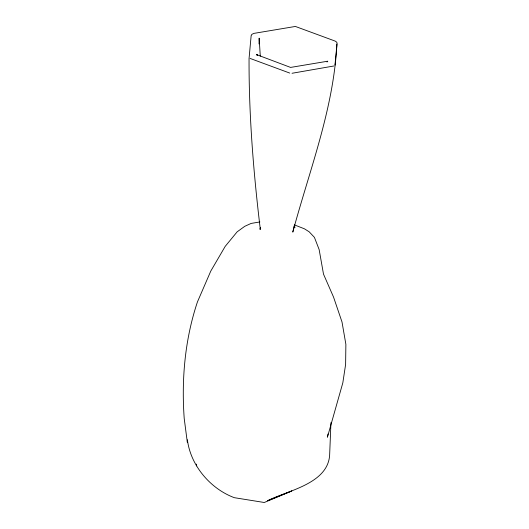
<?xml version="1.0" encoding="UTF-8"?>
<svg xmlns="http://www.w3.org/2000/svg" width="529" height="529" viewBox="0 0 529 529"><rect width="100%" height="100%" fill="white"/><g stroke="black" fill="none" stroke-linecap="round" stroke-linejoin="round"><path stroke-width="0.79" d="M259.025 43.933L259.157 38.167L260.294 56.193M187.405 439.771C190.513 465.375 210.311 488.756 234.347 497.69L264.269 502.49L291.763 490.978L267.529 500.758C287.617 490.376 329.362 483.724 329.712 453.386L330.949 422.625M336.894 44.205C333.614 109.047 309.505 170.047 292.802 232.112L294.534 224.627L294.342 225.923M251.163 35.529L249.053 58.574C248.861 115.441 253.457 172.15 260.215 228.588L260.169 228.197L260.123 229.619L260.605 227.371M334.969 65.199L337.059 43.312M187.504 440.558L187.306 442.198L184.211 418.479C181.381 379.247 184.925 339.36 197.436 301.94L210.78 271.086L225.189 246.382L237.137 231.847L244.729 226.333L251.13 223.423L259.871 221.949M328 433.972L327.418 437.205L342.825 382.837L345.622 364.402L345.88 344.339L342.005 321.989L333.548 297.1L323.503 274.134L319.152 249.595L314.418 237.356L309.174 231.808L304.44 228.819L294.58 224.957M327.021 62.012L327.782 61.192L290.58 67.421L256.803 54.699L257.497 55.386L256.459 54.355L257.147 55.042M251.328 35.159L251.943 34.325L253.874 33.393L295.38 26.45L335.188 41.097L336.735 42.208L336.966 42.922M292.034 73.273L333.733 66.019M250.131 58.441L289.733 73.068M294.117 226.643L295.037 227.305L294.494 226.591M196.669 465.798L196.338 464.211L196.669 465.798"/></g></svg>
